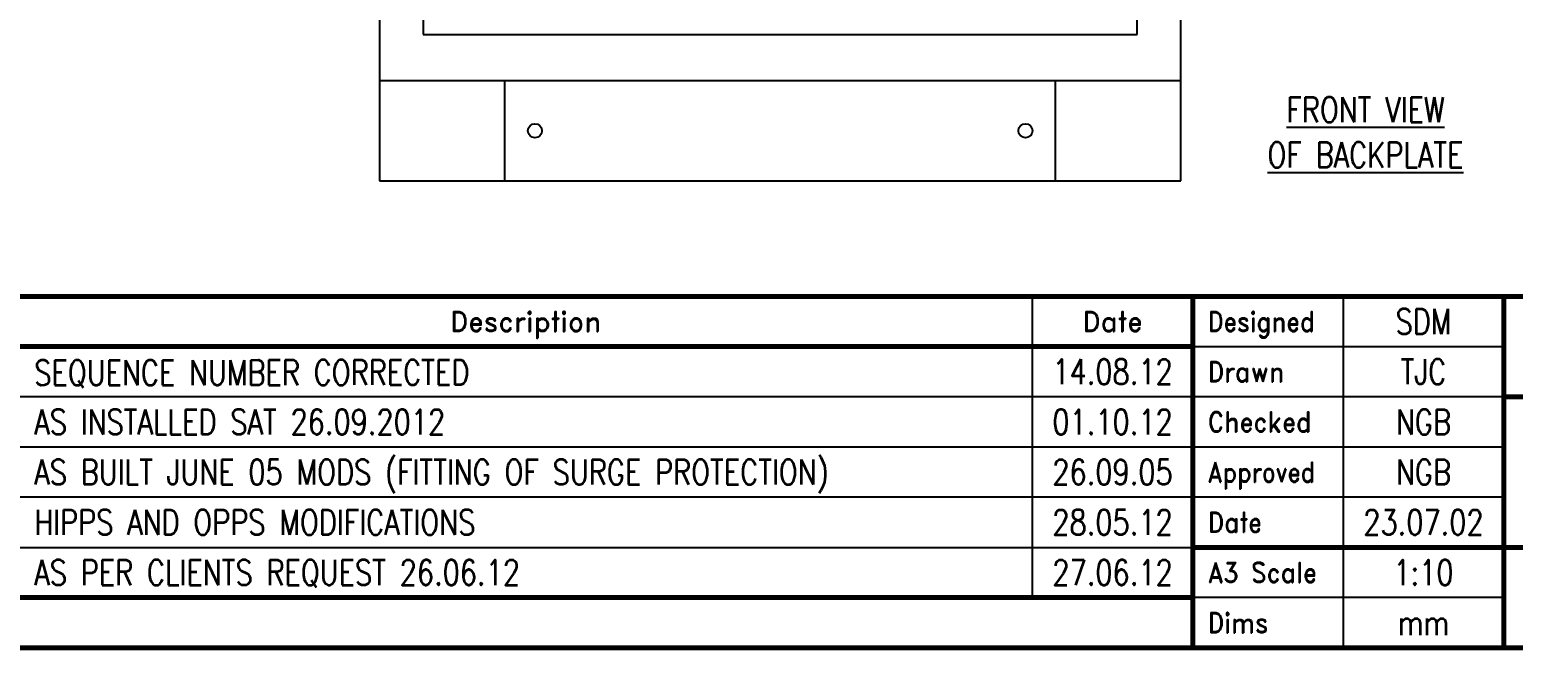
# Model space of a CAD drawing. Extents: x 0 to 4139, y 0 to 2852.
# Drawn here: x 1545 to 3025, y 28 to 646 of the extents above; entities that cross this region are included whole.
import ezdxf
from ezdxf.enums import TextEntityAlignment as Align

# ---------------------------------------------------------------- set-up
doc = ezdxf.new("R2010")
doc.units = 0
doc.header["$LTSCALE"] = 10
doc.header["$MEASUREMENT"] = 0
doc.linetypes.add('CONTINU', pattern=[0])
doc.layers.get('0').update_dxf_attribs({"linetype": 'CONTINUOUS'})
for name, color, linetype in [('COL', 2, 'CONTINU'), ('OUTLINE', 7, 'CONTINUOUS'), ('ROW', 2, 'CONTINU'), ('TEXT', 2, 'CONTINUOUS'), ('UPS', 2, 'CONTINUOUS')]:
    doc.layers.add(name, color=color, linetype=linetype)
doc.styles.add('ROMAND', font='ROMAND')
doc.styles.add('ROMANS', font='romans.shx', dxfattribs={"width": 0.8})

# ---------------------------------------------------------------- blocks, each defined once
blk = doc.blocks.new('HS-A3-10')
at = {"color": 1}
for p, q in [((2545, 380), (2545, 80)), ((2855, 380), (2855, 30)), ((2705, 330), (3015, 330)), ((3015, 280), (1040, 280)), ((1040, 230), (3015, 230)), ((3015, 180), (1040, 180)), ((1040, 130), (2705, 130)), ((3015, 80), (2705, 80))]:
    blk.add_line(p, q, dxfattribs=at)
at = {"color": 1, "const_width": 5}
blk.add_lwpolyline([(160, 30), (4090, 30), (4090, 2850), (160, 2850)], close=True, dxfattribs=at)
for points in [[(4090, 380), (160, 380)], [(2705, 380), (2705, 30)], [(3015, 30), (3015, 380)], [(2705, 330), (1040, 330)], [(4090, 280), (3015, 280)], [(2705, 130), (4090, 130)], [(2705, 80), (160, 80)]]:
    blk.add_lwpolyline(points, dxfattribs=at)
at = {"color": 4, "style": 'ROMAND'}
for s, p in [('Description', (2040, 345)), ('Date', (2625, 345))]:
    blk.add_text(s, height=20, dxfattribs=at).set_placement(p, align=Align.CENTER)
for s, width, p in [('Designed', 0.87, (2720, 345)), ('Drawn', 0.9, (2720, 295)), ('Checked', 0.9, (2720, 245)), ('Approved', 0.85, (2720, 195)), ('Date', 0.9, (2720, 145)), ('A3 Scale', 0.9, (2720, 95)), ('Dims', 0.9, (2720, 45))]:
    blk.add_text(s, height=20, dxfattribs=dict(at, width=width)).set_placement(p)
at = {"layer": 'COL', "style": 'ROMAND', "flags": 9}
for tag, p in [('COL1', (485, 2825)), ('COL2', (1135, 2825)), ('COL3', (1785, 2825)), ('COL4', (2435, 2825)), ('COL5', (3085, 2825)), ('COL6', (3735, 2825))]:
    blk.add_attdef(tag, p, '', height=25, dxfattribs=at)
at = {"layer": 'ROW', "style": 'ROMAND', "flags": 9}
for tag, p in [('ROW1', (4065, 2495)), ('ROW2', (4065, 1885)), ('ROW3', (4065, 1275)), ('ROW4', (4065, 665))]:
    blk.add_attdef(tag, p, '', height=25, dxfattribs=at)
at = {"layer": 'UPS', "color": 3, "style": 'ROMANS', "width": 0.8, "flags": 8}
blk.add_attdef('PROJS->NOMPRO', text='', height=17, rotation=90, dxfattribs=at).set_placement((135, 350), align=Align.MIDDLE_LEFT)
at = {"layer": 'UPS', "style": 'ROMANS', "width": 0.8, "flags": 8}
for tag, height, p in [('PLANOS->VERIF', 25, (2935, 342.5)), ('PLANOS->CANVI1', 25, (1090, 292.5)), ('PLANOS->NCAN1', 25, (1490, 292.5)), ('PLANOS->DCAN1', 25, (2625, 292.5)), ('PLANOS->ORIG', 25, (2935, 292.5)), ('PLANOS->CANVI2', 25, (1090, 242.5)), ('PLANOS->NCAN2', 25, (1490, 242.5)), ('PLANOS->DCAN2', 25, (2625, 242.5)), ('PLANOS->HECHF', 25, (2935, 242.5)), ('PLANOS->CANVI3', 25, (1090, 192.5)), ('PLANOS->NCAN3', 25, (1490, 192.5)), ('PLANOS->DCAN3', 25, (2625, 192.5)), ('PLANOS->HECHD', 25, (2935, 192.5)), ('PLANOS->CANVI4', 25, (1090, 142.5)), ('PLANOS->NCAN4', 25, (1490, 142.5)), ('PLANOS->DCAN4', 25, (2625, 142.5)), ('PLANOS->DATACREA', 25, (2935, 142.5)), ('PLANOS->CANVI5', 25, (1090, 92.5)), ('PLANOS->NCAN5', 25, (1490, 92.5)), ('PLANOS->DCAN5', 25, (2625, 92.5)), ('PLANOS->NR1', 25, (2935, 92.5)), ('PROJS->DESCPRO3', 50, (3455, 55)), ('PLANOS->PLANO', 50, (3785, 55)), ('PLANOS->USER', 50, (4027.5, 55)), ('PLANOS->NR2', 25, (2935, 42.5))]:
    blk.add_attdef(tag, text='', height=height, dxfattribs=at).set_placement(p, align=Align.CENTER)
at = {"layer": 'UPS', "style": 'ROMANS', "width": 3.1263, "flags": 8}
blk.add_attdef('PLANOS->MCAN1', text='', height=25, rotation=0.061173, dxfattribs=at).set_placement((1550, 316.443), (2540, 317.5), align=Align.FIT)
at = {"layer": 'UPS', "style": 'ROMANS', "flags": 8}
for tag, width, p, p2 in [('PLANOS->MCAN2', 3.0574, (1550, 267.5), (2540, 267.5)), ('PLANOS->MCAN3', 3.0574, (1550, 217.5), (2540, 217.5)), ('PLANOS->MCAN4', 3.0462, (1550, 167.5), (2540, 167.5)), ('PLANOS->MCAN5', 3.0574, (1550, 117.5), (2540, 117.5))]:
    blk.add_attdef(tag, text='', height=25, dxfattribs=dict(at, width=width)).set_placement(p, p2, align=Align.FIT)
at = {"layer": 'UPS', "style": 'ROMANS', "width": 0.8, "flags": 8}
blk.add_attdef('PLANOS->DENOM', (3135, 242.5), '', height=25, dxfattribs=at)
at = {"layer": 'UPS', "color": 4, "style": 'ROMANS', "width": 0.8, "flags": 8}
for tag, p in [('PROJS->DESCPRO1', (3030, 192.5)), ('PROJS->DESCPRO2', (3030, 142.5))]:
    blk.add_attdef(tag, p, '', height=25, dxfattribs=at)
at = {"layer": 'UPS', "color": 3, "style": 'ROMANS', "width": 0.8, "flags": 8}
blk.add_attdef('PLANOS->PROTOTIPO', text='', height=17, dxfattribs=at).set_placement((395, 55), align=Align.MIDDLE_LEFT)
at = {"layer": 'UPS', "style": 'ROMANS', "width": 0.8, "flags": 8}
blk.add_attdef('PLANOS->OBS4', text='', height=25, dxfattribs=at).set_placement((1070, 55), align=Align.MIDDLE_LEFT)

msp = doc.modelspace()

# ---------------------------------------------------------------- linework, layer by layer
at = {"layer": 'OUTLINE'}
for p, q in [((1894.2, 2598.5), (1894.2, 495)), ((2693.2, 495), (2693.2, 2598.5)), ((1937.7, 2552.8), (1937.7, 640.8)), ((2649.7, 640.8), (2649.7, 2552.8)), ((1937.7, 640.8), (2649.7, 640.8)), ((1894.2, 595), (2693.2, 595)), ((2019.2, 495), (2019.2, 595)), ((2568.2, 495), (2568.2, 595)), ((1894.2, 495), (2693.2, 495))]:
    msp.add_line(p, q, dxfattribs=at)
for centre in [(2049.2, 545), (2538.2, 545)]:
    msp.add_circle(centre, 7, dxfattribs=at)

# ---------------------------------------------------------------- block references
ref = msp.add_blockref('HS-A3-10', (0, 0))
ref.add_attrib('PLANOS->DATACREA', '23.07.02', dxfattribs={"layer": 'UPS', "height": 25, "style": 'ROMANS', "width": 0.8, "flags": 8}).set_placement((2935, 142.5), align=Align.CENTER)
ref.add_attrib('PLANOS->DCAN5', '27.06.12', dxfattribs={"layer": 'UPS', "height": 25, "style": 'ROMANS', "width": 0.8, "flags": 8}).set_placement((2625, 92.5), align=Align.CENTER)
ref.add_attrib('PLANOS->DCAN2', '01.10.12', dxfattribs={"layer": 'UPS', "height": 25, "style": 'ROMANS', "width": 0.8, "flags": 8}).set_placement((2625, 242.5), align=Align.CENTER)
ref.add_attrib('PLANOS->DCAN3', '26.09.05', dxfattribs={"layer": 'UPS', "height": 25, "style": 'ROMANS', "width": 0.8, "flags": 8}).set_placement((2625, 192.5), align=Align.CENTER)
ref.add_attrib('PLANOS->DCAN4', '28.05.12', dxfattribs={"layer": 'UPS', "height": 25, "style": 'ROMANS', "width": 0.8, "flags": 8}).set_placement((2625, 142.5), align=Align.CENTER)
ref.add_attrib('PLANOS->DCAN1', '14.08.12', dxfattribs={"layer": 'UPS', "height": 25, "style": 'ROMANS', "width": 0.8, "flags": 8}).set_placement((2625, 292.5), align=Align.CENTER)
ref.add_attrib('PLANOS->NR1', '1:10', dxfattribs={"layer": 'UPS', "height": 25, "style": 'ROMANS', "width": 0.8, "flags": 8}).set_placement((2935, 92.5), align=Align.CENTER)
ref.add_attrib('PLANOS->NR2', 'mm', dxfattribs={"layer": 'UPS', "height": 25, "style": 'ROMANS', "width": 0.8, "flags": 8}).set_placement((2935, 42.5), align=Align.CENTER)
ref.add_attrib('PLANOS->ORIG', 'TJC', dxfattribs={"layer": 'UPS', "height": 25, "style": 'ROMANS', "width": 0.8, "flags": 8}).set_placement((2935, 292.5), align=Align.CENTER)
ref.add_attrib('PLANOS->HECHD', 'NGB', dxfattribs={"layer": 'UPS', "height": 25, "style": 'ROMANS', "width": 0.8, "flags": 8}).set_placement((2935, 192.5), align=Align.CENTER)
ref.add_attrib('PLANOS->HECHF', 'NGB', dxfattribs={"layer": 'UPS', "height": 25, "style": 'ROMANS', "width": 0.8, "flags": 8}).set_placement((2935, 242.5), align=Align.CENTER)
ref.add_attrib('PLANOS->VERIF', 'SDM', dxfattribs={"layer": 'UPS', "height": 25, "style": 'ROMANS', "width": 0.8, "flags": 8}).set_placement((2935, 342.5), align=Align.CENTER)

# ---------------------------------------------------------------- texts
at = {"layer": 'TEXT', "style": 'ROMANS', "width": 0.8}
for s, p in [('%%UFRONT VIEW', (2877.2, 566)), ('%%UOF BACKPLATE', (2877.2, 521))]:
    msp.add_text(s, height=25, dxfattribs=at).set_placement(p, align=Align.MIDDLE)
at = {"layer": 'UPS', "insert": (1550, 316.4), "char_height": 25, "width": 990, "attachment_point": 1, "rotation": 0.063, "style": 'ROMANS'}
msp.add_mtext('SEQUENCE NUMBER CORRECTED', dxfattribs=at)
at = {"layer": 'UPS', "char_height": 25, "width": 990, "attachment_point": 1, "style": 'ROMANS'}
for s, insert in [('AS INSTALLED SAT 26.09.2012', (1550, 267.5)), ('AS BUILT JUNE 05 MODS (FITTING OF SURGE PROTECTION)', (1550, 217.5)), ('HIPPS AND OPPS MODIFICATIONS', (1550, 167.5)), ('AS PER CLIENTS REQUEST 26.06.12', (1550, 117.5))]:
    msp.add_mtext(s, dxfattribs=dict(at, insert=insert))

doc.saveas('drawing.dxf')
